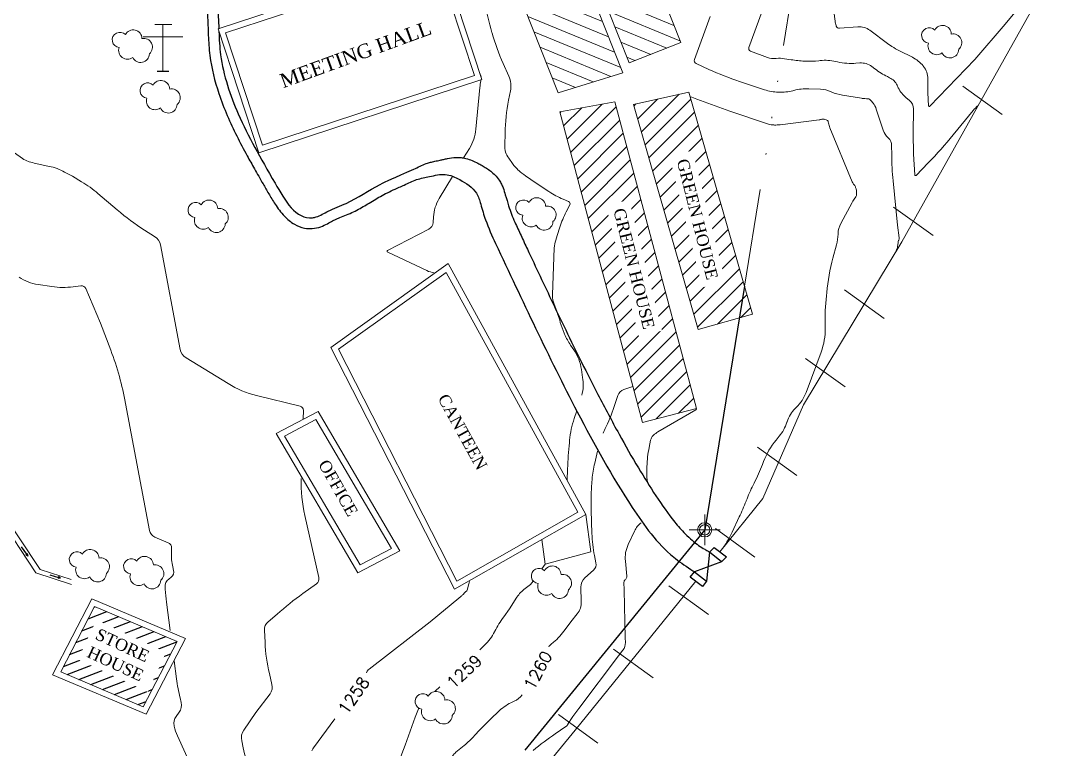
# Model space of a CAD drawing. Header units: metres. Extents: x 331672 to 331918, y 3055529 to 3055826.
# Drawn here: x 331782.2 to 331870.8, y 3055581.8 to 3055643.2 of the extents above; entities that cross this region are included whole.
import ezdxf

# ---------------------------------------------------------------- set-up
doc = ezdxf.new("R2010")
doc.units = ezdxf.units.M
doc.header["$MEASUREMENT"] = 0
doc.linetypes.add('ACAD_ISO06W100', pattern=[36, 24, -3, 0, -3, 0, -3, 0, -3])
for name, color, linetype, lineweight in [('BC', 7, 'Continuous', 20), ('Building', 7, 'Continuous', 20), ('Cont_Annotation', 7, 'Continuous', 15), ('Contour', 4, 'Continuous', 15), ('Drainage', 18, 'Continuous', 9), ('F', 10, 'Continuous', 20), ('GreenHouse', 94, 'Continuous', 20), ('Index_Contour', 8, 'Continuous', 20), ('Road', 170, 'Continuous', 25), ('Station', 50, 'Continuous', 13), ('TREE', 90, 'Continuous', 5)]:
    doc.layers.add(name, color=color, linetype=linetype, lineweight=lineweight)
for name, color, linetype in [('Border', 250, 'Continuous'), ('GATE', 162, 'Continuous'), ('POLE', 7, 'Continuous')]:
    doc.layers.add(name, color=color, linetype=linetype)
doc.layers.add('House Drain', color=7, linetype='Continuous', lineweight=5, transparency=0.5)
doc.styles.add('CAD', font='times.ttf')
doc.styles.add('Cont_Anno', font='')
doc.styles.get('Cont_Anno').set_extended_font_data('romans', bold=True)
pattern_1 = [(45, (0, 0), (-0.7071067812, 0.7071067812), [])]

msp = doc.modelspace()

# ---------------------------------------------------------------- hatches: boundary and pattern name
at = {"true_color": 0x000000}
h = msp.add_hatch(color=18, dxfattribs=at)
h.dxf.hatch_style = 1
h.paths.add_polyline_path([(331782.605, 3055598.207), (331782.77, 3055598.104), (331782.729, 3055598.309)])
h = msp.add_hatch(color=18, dxfattribs=at)
h.dxf.hatch_style = 1
h.paths.add_polyline_path([(331785.355, 3055596.218), (331785.549, 3055596.238), (331785.39, 3055596.375)])
at = {"layer": 'Border', "true_color": 0x000000, "transparency": 33554687}
h = msp.add_hatch(dxfattribs=at)
h.set_pattern_fill('ANSI31', color=18, scale=6, angle=156)
h.set_pattern_definition([(201, (0, 0), (0.26877596216, -0.70018531987), [])])
h.paths.add_polyline_path([(331788.411, 3055593.856), (331785.553, 3055588.341), (331792.523, 3055585.396), (331795.381, 3055590.911)])
h.paths.add_polyline_path([(331788.686, 3055592.382), (331793.549, 3055590.121), (331792.204, 3055587.228), (331787.341, 3055589.489)], flags=24)
at = {"layer": 'GreenHouse', "true_color": 0x136734}
h = msp.add_hatch(dxfattribs=at)
h.set_pattern_fill('ANSI31', color=116, scale=8)
h.set_pattern_definition(pattern_1)
h.paths.add_polyline_path([(331724.832, 3055669.705), (331725.111, 3055669.705), (331725.111, 3055670.08), (331724.832, 3055670.08)], flags=9)
h.paths.add_polyline_path([(331724.296, 3055669.33), (331725.111, 3055669.33), (331725.111, 3055669.705), (331724.296, 3055669.705)], flags=9)
h.paths.add_polyline_path([(331725.291, 3055670.018), (331726.566, 3055671.293), (331726.301, 3055671.559), (331725.025, 3055670.283)], flags=9)
h.paths.add_polyline_path([(331777.786, 3055688.409), (331778.553, 3055688.409), (331778.553, 3055688.784), (331777.786, 3055688.784)], flags=9)
h.paths.add_polyline_path([(331778, 3055688.034), (331778.553, 3055688.034), (331778.553, 3055688.409), (331778, 3055688.409)], flags=9)
h.paths.add_polyline_path([(331778.733, 3055688.722), (331780.008, 3055689.997), (331779.743, 3055690.263), (331778.467, 3055688.987)], flags=9)
h.paths.add_polyline_path([(331776.718, 3055683.093), (331777.474, 3055683.093), (331777.474, 3055683.468), (331776.718, 3055683.468)], flags=9)
h.paths.add_polyline_path([(331776.921, 3055682.718), (331777.474, 3055682.718), (331777.474, 3055683.093), (331776.921, 3055683.093)], flags=9)
h.paths.add_polyline_path([(331777.653, 3055683.406), (331778.929, 3055684.681), (331778.663, 3055684.946), (331777.388, 3055683.671)], flags=9)
h.paths.add_polyline_path([(331786.047, 3055675.116), (331786.814, 3055675.116), (331786.814, 3055675.491), (331786.047, 3055675.491)], flags=9)
h.paths.add_polyline_path([(331786.261, 3055674.741), (331786.814, 3055674.741), (331786.814, 3055675.116), (331786.261, 3055675.116)], flags=9)
h.paths.add_polyline_path([(331786.994, 3055675.429), (331788.101, 3055676.536), (331787.835, 3055676.801), (331786.728, 3055675.694)], flags=9)
h.paths.add_polyline_path([(331780.753, 3055665.77), (331781.45, 3055665.77), (331781.45, 3055666.145), (331780.753, 3055666.145)], flags=9)
h.paths.add_polyline_path([(331780.896, 3055665.395), (331781.45, 3055665.395), (331781.45, 3055665.77), (331780.896, 3055665.77)], flags=9)
h.paths.add_polyline_path([(331781.629, 3055666.083), (331782.904, 3055667.359), (331782.639, 3055667.624), (331781.364, 3055666.348)], flags=9)
h.paths.add_polyline_path([(331824.395, 3055683.732), (331825.175, 3055683.732), (331825.175, 3055684.107), (331824.395, 3055684.107)], flags=9)
h.paths.add_polyline_path([(331824.621, 3055683.357), (331825.175, 3055683.357), (331825.175, 3055683.732), (331824.621, 3055683.732)], flags=9)
h.paths.add_polyline_path([(331825.354, 3055684.045), (331826.469, 3055685.16), (331826.204, 3055685.426), (331825.088, 3055684.31)], flags=9)
h.paths.add_polyline_path([(331823.883, 3055678.051), (331824.65, 3055678.051), (331824.65, 3055678.426), (331823.883, 3055678.426)], flags=9)
h.paths.add_polyline_path([(331824.097, 3055677.676), (331824.65, 3055677.676), (331824.65, 3055678.051), (331824.097, 3055678.051)], flags=9)
h.paths.add_polyline_path([(331824.83, 3055678.364), (331826.113, 3055679.648), (331825.848, 3055679.913), (331824.564, 3055678.629)], flags=9)
h.paths.add_polyline_path([(331760.105, 3055688.656), (331760.872, 3055688.656), (331760.872, 3055689.031), (331760.105, 3055689.031)], flags=9)
h.paths.add_polyline_path([(331760.581, 3055688.281), (331760.872, 3055688.281), (331760.872, 3055688.656), (331760.581, 3055688.656)], flags=9)
h.paths.add_polyline_path([(331761.052, 3055688.969), (331762.327, 3055690.244), (331762.062, 3055690.51), (331760.786, 3055689.234)], flags=9)
h.paths.add_polyline_path([(331763.628, 3055695.196), (331764.324, 3055695.196), (331764.324, 3055695.571), (331763.628, 3055695.571)], flags=9)
h.paths.add_polyline_path([(331764.033, 3055694.821), (331764.324, 3055694.821), (331764.324, 3055695.196), (331764.033, 3055695.196)], flags=9)
h.paths.add_polyline_path([(331764.504, 3055695.509), (331765.779, 3055696.784), (331765.514, 3055697.05), (331764.238, 3055695.774)], flags=9)
h.paths.add_polyline_path([(331728.926, 3055671.778), (331729.705, 3055671.778), (331729.705, 3055672.153), (331728.926, 3055672.153)], flags=9)
h.paths.add_polyline_path([(331729.414, 3055671.403), (331729.705, 3055671.403), (331729.705, 3055671.778), (331729.414, 3055671.778)], flags=9)
h.paths.add_polyline_path([(331729.885, 3055672.091), (331731.16, 3055673.366), (331730.895, 3055673.632), (331729.619, 3055672.356)], flags=9)
h.paths.add_polyline_path([(331725.288, 3055663.848), (331726.056, 3055663.848), (331726.056, 3055664.223), (331725.288, 3055664.223)], flags=9)
h.paths.add_polyline_path([(331725.764, 3055663.473), (331726.056, 3055663.473), (331726.056, 3055663.848), (331725.764, 3055663.848)], flags=9)
h.paths.add_polyline_path([(331726.235, 3055664.161), (331727.51, 3055665.436), (331727.245, 3055665.702), (331725.969, 3055664.426)], flags=9)
h.paths.add_polyline_path([(331841.435, 3055681.337), (331842.215, 3055681.337), (331842.215, 3055681.712), (331841.435, 3055681.712)], flags=9)
h.paths.add_polyline_path([(331841.923, 3055680.962), (331842.215, 3055680.962), (331842.215, 3055681.337), (331841.923, 3055681.337)], flags=9)
h.paths.add_polyline_path([(331842.394, 3055681.65), (331843.66, 3055682.917), (331843.395, 3055683.182), (331842.128, 3055681.915)], flags=9)
h.paths.add_polyline_path([(331778.945, 3055683.359), (331784.074, 3055674.803), (331785.361, 3055675.574), (331780.232, 3055684.13)], flags=9)
h.paths.add_polyline_path([(331774.545, 3055679.021), (331779.674, 3055670.464), (331780.961, 3055671.235), (331775.831, 3055679.792)], flags=9)
h.paths.add_polyline_path([(331816.031, 3055597.709), (331818.645, 3055607.337), (331817.198, 3055607.73), (331814.584, 3055598.102)], flags=9)
h.paths.add_polyline_path([(331719.878, 3055760.512), (331729.847, 3055760.134), (331729.904, 3055761.633), (331719.935, 3055762.011)], flags=9)
h.paths.add_polyline_path([(331886.644, 3055705.573), (331894.028, 3055698.865), (331895.037, 3055699.976), (331887.652, 3055706.683)], flags=9)
h.paths.add_polyline_path([(331883.215, 3055701.01), (331890.6, 3055694.302), (331891.609, 3055695.413), (331884.224, 3055702.12)], flags=9)
h.paths.add_polyline_path([(331830.306, 3055686.46), (331840.275, 3055686.082), (331840.332, 3055687.581), (331830.363, 3055687.959)], flags=9)
h.paths.add_polyline_path([(331830.676, 3055679.8), (331840.645, 3055679.422), (331840.702, 3055680.921), (331830.733, 3055681.299)], flags=9)
h.paths.add_polyline_path([(331761.592, 3055767.102), (331768.977, 3055760.394), (331769.985, 3055761.505), (331762.601, 3055768.212)], flags=9)
h.paths.add_polyline_path([(331757.927, 3055762.002), (331765.311, 3055755.295), (331766.32, 3055756.405), (331758.935, 3055763.112)], flags=9)
h.paths.add_polyline_path([(331741.18, 3055778.12), (331748.565, 3055771.412), (331749.573, 3055772.523), (331742.189, 3055779.23)], flags=9)
h.paths.add_polyline_path([(331743.145, 3055784.446), (331750.53, 3055777.738), (331751.538, 3055778.849), (331744.154, 3055785.556)], flags=9)
h = msp.add_hatch(dxfattribs=at)
h.set_pattern_fill('ANSI31', color=116, scale=8, angle=-67.42761)
h.set_pattern_definition([(337.57239206, (-2617150.9224, 2189141.3553), (0.3815158241, 0.92436230774), [])])
h.paths.add_polyline_path([(331829.128, 3055663.433), (331824.792, 3055661.68), (331833.49, 3055639.705), (331837.839, 3055641.426)])
h.paths.add_polyline_path([(331827.502, 3055637.191), (331832.949, 3055638.887), (331824.251, 3055660.863), (331818.805, 3055659.166)])
h.paths.add_polyline_path([(331823.957, 3055661.788), (331824.256, 3055661.068), (331824.603, 3055661.212), (331824.303, 3055661.932)], flags=9)
h.paths.add_polyline_path([(331823.698, 3055661.436), (331823.91, 3055660.924), (331824.256, 3055661.068), (331824.044, 3055661.58)], flags=9)
h.paths.add_polyline_path([(331824.614, 3055661.023), (331826.072, 3055660.421), (331826.215, 3055660.768), (331824.757, 3055661.37)], flags=9)
h.paths.add_polyline_path([(331828.745, 3055657.377), (331832.222, 3055648.027), (331833.628, 3055648.55), (331830.151, 3055657.9)], flags=24)
h.paths.add_polyline_path([(331832.687, 3055639.736), (331832.954, 3055639.093), (331833.3, 3055639.236), (331833.033, 3055639.88)], flags=9)
h.paths.add_polyline_path([(331832.395, 3055639.46), (331832.608, 3055638.949), (331832.954, 3055639.093), (331832.742, 3055639.604)], flags=24)
h.paths.add_polyline_path([(331833.312, 3055639.047), (331834.979, 3055638.359), (331835.122, 3055638.706), (331833.455, 3055639.394)], flags=9)
h.paths.add_polyline_path([(331818.515, 3055660.081), (331818.81, 3055659.372), (331819.156, 3055659.516), (331818.861, 3055660.225)], flags=9)
h.paths.add_polyline_path([(331818.251, 3055659.739), (331818.463, 3055659.228), (331818.81, 3055659.372), (331818.597, 3055659.883)], flags=9)
h.paths.add_polyline_path([(331819.167, 3055659.326), (331820.845, 3055658.634), (331820.988, 3055658.98), (331819.31, 3055659.673)], flags=9)
h.paths.add_polyline_path([(331828.286, 3055645.134), (331828.586, 3055644.414), (331828.932, 3055644.558), (331828.633, 3055645.278)], flags=24)
h.paths.add_polyline_path([(331828.128, 3055644.54), (331828.239, 3055644.27), (331828.586, 3055644.414), (331828.474, 3055644.684)], flags=24)
h.paths.add_polyline_path([(331828.943, 3055644.369), (331830.599, 3055643.686), (331830.742, 3055644.032), (331829.086, 3055644.716)], flags=24)
h.paths.add_polyline_path([(331822.737, 3055654.479), (331826.215, 3055645.128), (331827.621, 3055645.651), (331824.143, 3055655.002)], flags=24)
h = msp.add_hatch(dxfattribs=at)
h.set_pattern_fill('ANSI31', color=116, scale=8)
h.set_pattern_definition(pattern_1)
h.paths.add_polyline_path([(331832.286, 3055636.428), (331827.641, 3055635.59), (331834.628, 3055609.385), (331839.177, 3055610.542)])
h.paths.add_polyline_path([(331838.529, 3055637.247), (331833.869, 3055636.205), (331839.309, 3055617.212), (331843.884, 3055618.515)])
h.paths.add_polyline_path([(331843.113, 3055618.317), (331843.662, 3055618.248), (331843.708, 3055618.62), (331843.159, 3055618.689)], flags=24)
h.paths.add_polyline_path([(331842.958, 3055618.714), (331843.708, 3055618.62), (331843.755, 3055618.993), (331843.005, 3055619.086)], flags=24)
h.paths.add_polyline_path([(331839.349, 3055617.606), (331840.716, 3055618.67), (331840.486, 3055618.966), (331839.119, 3055617.902)], flags=24)

# ---------------------------------------------------------------- linework, layer by layer
for p, q in [((331782.666, 3055598.257), (331782.729, 3055598.309)), ((331785.372, 3055596.294), (331785.39, 3055596.375))]:
    msp.add_line(p, q)
at = {"layer": 'Border'}
for p, q in [((331782.231, 3055598.897), (331782.669, 3055598.259)), ((331782.729, 3055598.309), (331782.605, 3055598.207)), ((331782.77, 3055598.104), (331782.605, 3055598.207)), ((331782.729, 3055598.309), (331782.77, 3055598.104)), ((331784.635, 3055596.53), (331785.373, 3055596.298)), ((331785.39, 3055596.375), (331785.355, 3055596.218)), ((331785.549, 3055596.238), (331785.355, 3055596.218)), ((331785.39, 3055596.375), (331785.549, 3055596.238))]:
    msp.add_line(p, q, dxfattribs=at)
at = {"layer": 'Building', "linetype": 'Continuous', "lineweight": 0}
for p, q in [((331803.734, 3055608.434), (331807.271, 3055610.291)), ((331807.271, 3055610.291), (331814.143, 3055598.557)), ((331810.606, 3055596.7), (331803.734, 3055608.434)), ((331814.143, 3055598.557), (331810.606, 3055596.7))]:
    msp.add_line(p, q, dxfattribs=at)
at = {"layer": 'Building'}
msp.add_lwpolyline([(331799.455, 3055642.258), (331802.576, 3055632.766), (331820.441, 3055638.639), (331817.32, 3055648.131), (331799.455, 3055642.258)], dxfattribs=at)
for points in [[(331818.051, 3055622.04), (331829.16, 3055601.805), (331818.969, 3055595.995), (331808.974, 3055615.549)], [(331804.43, 3055608.234), (331807.081, 3055609.626), (331813.447, 3055598.756), (331810.796, 3055597.364)]]:
    msp.add_lwpolyline(points, close=True, dxfattribs=at)
at = {"layer": 'Contour'}
for points, elevation in [([(331845.644, 3055646.64), (331843.591, 3055641.021, 0.410788), (331843.736, 3055640.705), (331845.155, 3055640.166, 0.12527), (331845.846, 3055640.079), (331845.896, 3055640.084, -0.070938), (331846.605, 3055640.068), (331847.142, 3055639.983, 0.025641), (331848.287, 3055639.858), (331848.337, 3055639.855, 0.046795), (331849.486, 3055639.889), (331849.613, 3055639.904, -0.089854), (331850.901, 3055639.835), (331851.075, 3055639.796, 0.077799), (331852.621, 3055639.679), (331852.955, 3055639.703, -0.188776), (331853.948, 3055639.411), (331854.222, 3055639.205, 0.047275), (331855.279, 3055638.551), (331855.457, 3055638.461, -0.174088), (331856.086, 3055637.821), (331856.186, 3055637.612, 0.068423), (331856.502, 3055637.124), (331856.535, 3055637.086, 0.049929), (331856.954, 3055636.679), (331857.129, 3055636.539, -0.238442), (331857.464, 3055635.832), (331857.444, 3055633.779), (331857.473, 3055632.017), (331857.577, 3055630.257, 0.610649), (331857.692, 3055630.215), (331858.719, 3055631.281, 0.020455), (331860.825, 3055633.644), (331862.514, 3055635.694, -0.038295), (331862.88, 3055636.084, -0.038295)], 1264), ([(331821.001, 3055638.297, -0.017441), (331820.991, 3055638.238), (331820.982, 3055638.189, 0.025834), (331820.901, 3055637.63), (331820.568, 3055634.123, -0.119719), (331820.027, 3055632.502), (331819.533, 3055631.693)], 1258), ([(331820.898, 3055638.849), (331820.931, 3055638.774, -0.071903), (331821.001, 3055638.537, -0.071903)], 1258), ([(331781.671, 3055632.111), (331782.335, 3055631.643, 0.082149), (331782.843, 3055631.392), (331782.891, 3055631.377, 0.023925), (331783.446, 3055631.231), (331784.592, 3055630.984, -0.074594), (331785.885, 3055630.507), (331786.541, 3055630.153), (331787.315, 3055629.684, -0.042375), (331788.697, 3055628.685), (331790.313, 3055627.308, 0.038162), (331792.622, 3055625.611), (331793.475, 3055625.075, -0.216984), (331793.97, 3055624.349), (331795.634, 3055615.539, 0.220271), (331796.124, 3055614.829), (331799.686, 3055612.652, 0.080743), (331802.064, 3055611.658), (331805.752, 3055610.746, -0.358317), (331806.018, 3055610.395), (331805.997, 3055609.686)], 1258), ([(331818.594, 3055630.132), (331817.481, 3055628.273, 0.125391), (331816.997, 3055626.72), (331816.967, 3055626.244, -0.271004), (331816.605, 3055625.689), (331813.126, 3055623.883, 0.586478), (331813.129, 3055623.74), (331816.439, 3055622.188, 0.066394), (331817.03, 3055621.997), (331817.104, 3055621.983)], 1258), ([(331829.075, 3055610.349), (331828.866, 3055609.721, 0.058592), (331828.468, 3055607.87), (331828.448, 3055607.67, 0.01857), (331828.304, 3055605.469), (331828.275, 3055604.476)], 1259), ([(331835.06, 3055604.258, -0.061961), (331834.978, 3055605.255), (331834.991, 3055605.67, -0.045375), (331835.179, 3055607.269), (331835.305, 3055607.881, -0.156516), (331835.518, 3055608.272), (331835.554, 3055608.307, -0.065574), (331835.923, 3055608.587), (331839.119, 3055610.441, 0.114591), (331839.168, 3055610.486)], 1261), ([(331825.404, 3055581.706, -0.023911), (331827.263, 3055583.115), (331828.139, 3055583.719, 0.12869), (331828.336, 3055583.943), (331828.359, 3055583.987, -0.038977), (331828.521, 3055584.248), (331828.755, 3055584.571), (331829.243, 3055585.25), (331832.59, 3055589.699), (331832.962, 3055590.168, 0.183811), (331833.175, 3055590.806), (331833.164, 3055591.213), (331833.069, 3055595.249), (331833.056, 3055595.878, -0.225559), (331833.164, 3055596.127), (331833.201, 3055596.161, 0.245706), (331833.297, 3055596.409), (331833.174, 3055597.679, -0.141013), (331833.418, 3055599.092), (331833.942, 3055600.21, -0.122632), (331834.498, 3055600.915, -0.122632)], 1261), ([(331820.026, 3055595.963, -0.00817), (331819.968, 3055595.752), (331819.818, 3055595.226, -0.171234), (331819.768, 3055595.154), (331819.716, 3055595.115, 0.056335), (331819.67, 3055595.073), (331819.617, 3055595.011), (331819.497, 3055594.876, -0.049425), (331819.305, 3055594.699), (331819.133, 3055594.567), (331816.709, 3055592.554), (331811.559, 3055588.566, 0.069696), (331811.43, 3055588.436), (331811.4, 3055588.396, 0.166681), (331811.355, 3055588.264, 0.166681)], 1258), ([(331825.397, 3055596.002), (331825.184, 3055595.705), (331824.726, 3055595.372, 0.098548), (331824.031, 3055594.634), (331823.414, 3055593.667), (331822.911, 3055592.974, 0.038977), (331822.165, 3055591.766), (331822.142, 3055591.722, -0.082941), (331821.306, 3055590.591), (331820.892, 3055590.185)], 1259), ([(331795.125, 3055589.264), (331795.326, 3055587.75, 0.026262), (331795.621, 3055586.145), (331795.714, 3055585.75, -0.225257), (331795.55, 3055584.927), (331795.292, 3055584.566, 0.217159), (331795.126, 3055583.795), (331795.136, 3055583.746, 0.05862), (331795.399, 3055582.932), (331797.135, 3055579.075), (331797.734, 3055577.824, -0.204079), (331797.791, 3055576.881), (331797.65, 3055576.464, 0.103672), (331797.472, 3055575.11), (331797.488, 3055574.864, -0.099839), (331797.435, 3055574.41, -0.099839)], 1256), ([(331817.522, 3055587.068), (331817.461, 3055587.009, 0.004761), (331817.111, 3055586.678, 0.004761)], 1259), ([(331815.717, 3055585.218), (331815.453, 3055584.505), (331814.591, 3055582.152), (331814.325, 3055581.416, -0.074368), (331813.645, 3055580.137), (331813.211, 3055579.54, 0.364997), (331813.238, 3055579.114), (331813.686, 3055578.638, -0.344138), (331813.734, 3055578.17), (331813.705, 3055578.123, 0.018672), (331813.409, 3055577.599), (331812.789, 3055576.408), (331812.682, 3055576.17, -0.107724), (331812.438, 3055575.837), (331812.162, 3055575.586), (331810.018, 3055573.52)], 1259), ([(331815.769, 3055585.277, 0.000788), (331815.717, 3055585.218)], 1259), ([(331808.659, 3055584.381), (331806.872, 3055581.918, 0.057953), (331806.726, 3055581.662)], 1258)]:
    msp.add_lwpolyline(points, format="xyb", dxfattribs=dict(at, elevation=elevation))
at = {"layer": 'Contour', "elevation": 1259}
msp.add_lwpolyline([(331826.42, 3055597.426), (331826.132, 3055597.025)], dxfattribs=at)
at = {"layer": 'Drainage'}
for p, q in [((331775.599, 3055608.627, 1255.244), (331783.449, 3055596.682, 1255.465)), ((331775.969, 3055608.779, 1255.244), (331783.812, 3055596.97, 1255.48)), ((331783.449, 3055596.682, 1255.465), (331786.454, 3055595.698, 1255.371)), ((331783.812, 3055596.97, 1255.48), (331786.436, 3055596.117, 1255.428))]:
    msp.add_line(p, q, dxfattribs=at)
at = {"layer": 'F'}
for p, q in [((331861.619, 3055637.757), (331864.947, 3055635.345)), ((331855.795, 3055627.55, 1263.394), (331859.123, 3055625.138, 1263.394)), ((331851.657, 3055620.572, 1263.394), (331854.985, 3055618.16, 1263.394)), ((331848.375, 3055614.785), (331851.703, 3055612.373)), ((331844.304, 3055607.306), (331847.632, 3055604.894)), ((331840.761, 3055600.422, 1263.394), (331844.089, 3055598.01, 1263.394)), ((331840.761, 3055600.422, 1263.394), (331844.089, 3055598.01, 1263.394)), ((331836.852, 3055595.595, 1263.394), (331840.181, 3055593.183, 1263.394)), ((331832.184, 3055590.255), (331835.512, 3055587.843)), ((331827.533, 3055584.728), (331830.862, 3055582.316))]:
    msp.add_line(p, q, dxfattribs=at)
at = {"layer": 'F', "color": 240, "true_color": 0xed1f24, "elevation": 1263.394}
for points in [[(331816.55, 3055757.042), (331817.962, 3055756.508), (331820.994, 3055759.842), (331835.68, 3055768.871), (331916.891, 3055714.718), (331914.663, 3055704.391), (331913.553, 3055699.84), (331911.782, 3055695.3), (331908.966, 3055691.183), (331900.574, 3055683.689), (331896.301, 3055677.819), (331872.564, 3055653.345), (331856.499, 3055624.628), (331848.187, 3055610.864), (331844.764, 3055602.955), (331841.133, 3055598.47)], [(331839.113, 3055595.975), (331828.941, 3055583.412), (331820.903, 3055573.614), (331815.154, 3055565.712), (331814.538, 3055565.039), (331798.226, 3055543.563), (331787.315, 3055537.027), (331777.805, 3055533.551), (331768.591, 3055529.458), (331753.805, 3055534.946), (331749.296, 3055548.404), (331744.321, 3055560.077), (331738.472, 3055576.927), (331732.318, 3055614.643), (331717.23, 3055621.58), (331715.547, 3055624.994), (331712.069, 3055632.329), (331710.014, 3055636.134)]]:
    msp.add_lwpolyline(points, dxfattribs=at)
at = {"layer": 'GATE'}
for p, q in [((331841.288, 3055597.634, 1262), (331838.993, 3055596.789, 1262)), ((331840.255, 3055598.429, 1262), (331840.026, 3055595.995, 1262))]:
    msp.add_line(p, q, dxfattribs=at)
at = {"layer": 'GATE', "elevation": 1262}
for points in [[(331841.705, 3055598.03), (331841.288, 3055597.634), (331840.255, 3055598.429), (331840.672, 3055598.824)], [(331840.026, 3055595.995), (331839.677, 3055595.541), (331838.644, 3055596.335), (331838.993, 3055596.789)]]:
    msp.add_lwpolyline(points, close=True, dxfattribs=at)
at = {"layer": 'GreenHouse', "elevation": 1260.934}
msp.add_lwpolyline([(331829.128, 3055663.433), (331837.839, 3055641.426), (331833.49, 3055639.705), (331824.792, 3055661.68), (331829.128, 3055663.433)], dxfattribs=at)
at = {"layer": 'GreenHouse'}
msp.add_lwpolyline([(331818.805, 3055659.166), (331824.251, 3055660.863), (331832.949, 3055638.887), (331827.502, 3055637.191), (331818.805, 3055659.166)], dxfattribs=at)
at = {"layer": 'GreenHouse', "color": 114, "true_color": 0x139b48}
for points, elevation in [([(331838.529, 3055637.247), (331833.869, 3055636.205), (331839.309, 3055617.212), (331843.884, 3055618.515), (331838.529, 3055637.247)], 1260.066), ([(331834.628, 3055609.385), (331827.641, 3055635.59), (331832.286, 3055636.428), (331839.177, 3055610.542), (331834.628, 3055609.385)], 1260.934)]:
    msp.add_lwpolyline(points, dxfattribs=dict(at, elevation=elevation))
at = {"layer": 'House Drain', "linetype": 'Continuous', "lineweight": 5}
for p, q in [((331829.835, 3055601.614), (331830.256, 3055598.474)), ((331826.42, 3055597.426), (331826.141, 3055599.508)), ((331830.256, 3055598.474), (331826.42, 3055597.426))]:
    msp.add_line(p, q, dxfattribs=at)
at = {"layer": 'House Drain', "lineweight": 5, "transparency": 33554559}
msp.add_lwpolyline([(331798.824, 3055642.577), (331802.257, 3055632.135), (331821.072, 3055638.32), (331817.639, 3055648.763)], close=True, dxfattribs=at)
for points in [[(331818.218, 3055622.774), (331829.835, 3055601.614), (331818.762, 3055595.301), (331808.332, 3055615.705), (331818.218, 3055622.774)], [(331803.734, 3055608.434), (331807.271, 3055610.291), (331814.143, 3055598.557), (331810.606, 3055596.7), (331803.734, 3055608.434), (331807.271, 3055610.291)]]:
    msp.add_lwpolyline(points, dxfattribs=at)
at = {"layer": 'Index_Contour'}
for points, elevation in [([(331850.615, 3055645.084), (331850.859, 3055643.244, 0.04668), (331850.945, 3055642.861), (331850.96, 3055642.813, 0.351666), (331851.217, 3055642.639), (331852.787, 3055642.753, -0.188776), (331853.78, 3055642.46), (331855.276, 3055641.337), (331855.639, 3055641.102, 0.029082), (331856.301, 3055640.723), (331857.382, 3055640.181, -0.11366), (331858.285, 3055639.451), (331858.326, 3055639.4, -0.180518), (331858.682, 3055638.37), (331858.671, 3055637.194), (331858.736, 3055636.096, 0.610649), (331858.851, 3055636.053), (331862.65, 3055639.997), (331865.21, 3055642.98), (331869.511, 3055648.201, -0.043502)], 1265), ([(331833.823, 3055612.404, -0.016809), (331833.81, 3055612.399), (331833.046, 3055612.157, 0.252734), (331832.532, 3055611.643), (331832.323, 3055610.982, -0.039402), (331831.543, 3055609.036), (331831.521, 3055608.991, 0.016472), (331831.289, 3055608.482, 0.016472)], 1260), ([(331830.812, 3055606.95), (331830.587, 3055605.952, 0.03198), (331830.367, 3055604.599), (331830.362, 3055604.55, 0.027621), (331830.296, 3055603.181), (331830.301, 3055601.976), (331830.358, 3055600.014, 0.044447), (331830.571, 3055598.147), (331830.692, 3055597.545, -0.272393), (331830.485, 3055596.92), (331829.754, 3055596.259, 0.226468), (331829.425, 3055595.492), (331829.454, 3055594.261, -0.182908), (331829.113, 3055593.243), (331828.566, 3055592.553), (331828.105, 3055591.911, -0.064458), (331827.108, 3055590.831), (331826.917, 3055590.669, 0.021565), (331826.692, 3055590.465, 0.021565)], 1260), ([(331824.467, 3055586.387, -0.134226), (331823.799, 3055585.858), (331823.673, 3055585.802, 0.087606), (331822.56, 3055585.066), (331821.772, 3055584.33), (331820.909, 3055583.451), (331820.464, 3055582.963, -0.038702), (331819.579, 3055582.126), (331818.877, 3055581.554, 0.060605), (331818.747, 3055581.421), (331818.659, 3055581.307), (331817.72, 3055579.914, 0.271337), (331817.668, 3055579.254), (331818.143, 3055578.234)], 1260)]:
    msp.add_lwpolyline(points, format="xyb", dxfattribs=dict(at, elevation=elevation))
at = {"layer": 'POLE', "lineweight": 18}
for p, q in [((331793.505, 3055642.954, -1267.961), (331794.913, 3055642.954, -1267.961)), ((331794.178, 3055642.954, -1267.961), (331794.178, 3055638.981, -1267.961)), ((331792.495, 3055641.914, -1267.961), (331795.861, 3055641.914, -1267.961))]:
    msp.add_line(p, q, dxfattribs=at)
at = {"layer": 'POLE'}
msp.add_line((331794.678, 3055638.981), (331793.678, 3055638.981), dxfattribs=at)
at = {"layer": 'Road'}
msp.add_lwpolyline([(331840.256, 3055597.387), (331840.256, 3055597.387)], close=True, dxfattribs=at)
for points, knots in [([(331793.685, 3055654.448), (331793.79, 3055654.252), (331793.899, 3055654.049), (331794.102, 3055653.692), (331794.192, 3055653.54), (331794.384, 3055653.238), (331794.484, 3055653.089), (331794.649, 3055652.867), (331794.707, 3055652.793), (331794.81, 3055652.663), (331794.856, 3055652.605), (331794.931, 3055652.506), (331794.961, 3055652.464), (331795.004, 3055652.398), (331795.019, 3055652.374), (331795.056, 3055652.307), (331795.077, 3055652.267), (331795.141, 3055652.144), (331795.187, 3055652.05), (331795.281, 3055651.885), (331795.319, 3055651.823), (331795.391, 3055651.712), (331795.427, 3055651.66), (331795.53, 3055651.514), (331795.594, 3055651.429), (331795.784, 3055651.17), (331795.909, 3055650.984), (331796.149, 3055650.597), (331796.263, 3055650.399), (331796.584, 3055649.79), (331796.773, 3055649.365), (331797.197, 3055648.247), (331797.396, 3055647.537), (331797.697, 3055646.095), (331797.8, 3055645.36), (331797.906, 3055644.196), (331797.932, 3055643.776), (331797.971, 3055642.923), (331797.983, 3055642.488), (331798.026, 3055641.486), (331798.061, 3055640.916), (331798.273, 3055639.237), (331798.549, 3055638.159), (331799.108, 3055636.49), (331799.351, 3055635.867), (331800.114, 3055634.076), (331800.664, 3055632.996), (331801.48, 3055631.509), (331801.686, 3055631.14), (331802.131, 3055630.355), (331802.371, 3055629.937), (331802.774, 3055629.234), (331802.93, 3055628.96), (331803.262, 3055628.389), (331803.438, 3055628.095), (331803.865, 3055627.45), (331804.123, 3055627.1), (331804.668, 3055626.525), (331804.942, 3055626.287), (331805.523, 3055625.947), (331805.813, 3055625.829), (331806.336, 3055625.732), (331806.554, 3055625.719), (331807.019, 3055625.756), (331807.263, 3055625.813), (331807.697, 3055625.966), (331807.884, 3055626.057), (331808.214, 3055626.23), (331808.357, 3055626.312), (331808.561, 3055626.419), (331808.637, 3055626.456), (331808.8, 3055626.531), (331808.884, 3055626.569), (331809.147, 3055626.68), (331809.333, 3055626.754), (331809.711, 3055626.908), (331809.906, 3055626.989), (331810.291, 3055627.168), (331810.478, 3055627.263), (331811.024, 3055627.555), (331811.368, 3055627.761), (331812.077, 3055628.187), (331812.438, 3055628.406), (331813.003, 3055628.711), (331813.214, 3055628.816), (331813.652, 3055629.023), (331813.877, 3055629.123), (331814.247, 3055629.284), (331814.388, 3055629.345), (331814.531, 3055629.406)], [0, 0, 0, 0, 0.666286, 0.666286, 1.153866, 1.153866, 1.628443, 1.628443, 1.869044, 1.869044, 2.109645, 2.109645, 2.325754, 2.325754, 2.492328, 2.492328, 2.658902, 2.658902, 2.93493, 2.93493, 3.087209, 3.087209, 3.239488, 3.239488, 3.544046, 3.544046, 4.290447, 4.290447, 5.036847, 5.036847, 6.529648, 6.529648, 8.855867, 8.855867, 11.182086, 11.182086, 12.491369, 12.491369, 13.800653, 13.800653, 15.441078, 15.441078, 18.521611, 18.521611, 20.455604, 20.455604, 24.323589, 24.323589, 25.576595, 25.576595, 26.921155, 26.921155, 27.740376, 27.740376, 28.559598, 28.559598, 29.578163, 29.578163, 30.413986, 30.413986, 31.081993, 31.081993, 31.522598, 31.522598, 32.014575, 32.014575, 32.506552, 32.506552, 32.998529, 32.998529, 33.3051, 33.3051, 33.61167, 33.61167, 34.224811, 34.224811, 34.80313, 34.80313, 35.381449, 35.381449, 36.538087, 36.538087, 37.842155, 37.842155, 38.608158, 38.608158, 39.374161, 39.374161, 39.839551, 39.839551, 39.839551, 39.839551]), ([(331794.482, 3055654.876), (331794.752, 3055654.373), (331795.132, 3055653.667), (331795.789, 3055652.911), (331796.035, 3055652.341), (331797.18, 3055650.867), (331798.423, 3055647.939), (331798.813, 3055644.702), (331798.874, 3055642.934), (331798.886, 3055642.598)], [0, 0, 0, 0, 1.708136, 2.398202, 2.980361, 3.553231, 7.978533, 12.272965, 13.284736, 13.284736, 13.284736, 13.284736]), ([(331798.895, 3055642.36), (331798.921, 3055641.701), (331799.04, 3055639.317), (331800.615, 3055634.768), (331802.996, 3055630.688), (331805.467, 3055626.34), (331807.37, 3055626.769), (331808.247, 3055627.338), (331810.17, 3055627.983), (331812.032, 3055629.318), (331813.603, 3055629.993), (331815.339, 3055630.746)], [13.522882, 13.522882, 13.522882, 13.522882, 15.500264, 20.688348, 27.312876, 31.612163, 31.932329, 33.050497, 34.714711, 37.979285, 39.839551, 39.839551, 39.839551, 39.839551])]:
    msp.add_open_spline(points, degree=3, knots=knots, dxfattribs=at)
at = {"layer": 'Station', "linetype": 'Continuous', "lineweight": 18}
for points in [[(331841.172, 3055600.321), (331839.867, 3055600.321), (331839.867, 3055601.626)], [(331839.867, 3055599.016), (331839.867, 3055600.321), (331838.562, 3055600.321)]]:
    msp.add_lwpolyline(points, dxfattribs=at)
for radius in [0.601, 0.438]:
    msp.add_circle((331839.867, 3055600.321), radius, dxfattribs=at)
at = {"layer": 'TREE'}
for centre, radius, start, end in [((331859.92, 3055642.133), 0.74, 1.16471, 152.34027), ((331790.545, 3055641.649, -1257.713), 0.647, 43.71829, 264.14596), ((331791.668, 3055641.753, -1257.713), 0.74, 1.16471, 152.34027), ((331858.797, 3055642.029), 0.647, 43.71829, 264.14596), ((331860.807, 3055641.423), 0.74, 310.13905, 101.50825), ((331791.179, 3055640.765, -1257.713), 0.74, 161.04705, 306.94423), ((331792.555, 3055641.043, -1257.713), 0.74, 310.13905, 101.50825), ((331859.43, 3055641.145), 0.74, 161.04705, 306.94423), ((331792.293, 3055640.489, -1257.713), 0.74, 205.23169, 359.11654), ((331860.544, 3055640.869), 0.74, 205.23169, 359.11654), ((331792.887, 3055637.383), 0.647, 43.71829, 264.14596), ((331794.01, 3055637.487), 0.74, 1.16471, 152.34027), ((331794.897, 3055636.777), 0.74, 310.13905, 101.50825), ((331793.52, 3055636.499), 0.74, 161.04705, 306.94423), ((331794.634, 3055636.223), 0.74, 205.23169, 359.11654), ((331796.937, 3055627.3), 0.647, 43.71829, 264.14596), ((331798.06, 3055627.404), 0.74, 1.16471, 152.34027), ((331824.582, 3055627.499), 0.647, 43.71829, 264.14596), ((331825.705, 3055627.603), 0.74, 1.16471, 152.34027), ((331798.947, 3055626.694), 0.74, 310.13905, 101.50825), ((331825.215, 3055626.615), 0.74, 161.04705, 306.94423), ((331826.592, 3055626.894), 0.74, 310.13905, 101.50825), ((331797.57, 3055626.416), 0.74, 161.04705, 306.94423), ((331798.684, 3055626.14), 0.74, 205.23169, 359.11654), ((331826.329, 3055626.339), 0.74, 205.23169, 359.11654), ((331786.922, 3055597.821), 0.647, 43.71829, 264.14596), ((331788.045, 3055597.925), 0.74, 1.16471, 152.34027), ((331788.932, 3055597.215), 0.74, 310.13905, 101.50825), ((331791.505, 3055597.239), 0.647, 43.71829, 264.14596), ((331792.628, 3055597.343), 0.74, 1.16471, 152.34027), ((331787.555, 3055596.937), 0.74, 161.04705, 306.94423), ((331793.515, 3055596.633), 0.74, 310.13905, 101.50825), ((331825.885, 3055596.427), 0.647, 43.71829, 264.14596), ((331827.008, 3055596.531), 0.74, 1.16471, 152.34027), ((331788.669, 3055596.661), 0.74, 205.23169, 359.11654), ((331792.138, 3055596.355), 0.74, 161.04705, 306.94423), ((331793.252, 3055596.079), 0.74, 205.23169, 359.11654), ((331826.518, 3055595.543), 0.74, 161.04705, 306.94423), ((331827.895, 3055595.821), 0.74, 310.13905, 101.50825), ((331827.632, 3055595.267), 0.74, 205.23169, 359.11654), ((331816.088, 3055585.841), 0.647, 43.71829, 264.14596), ((331817.211, 3055585.945), 0.74, 1.16471, 152.34027), ((331816.721, 3055584.957), 0.74, 161.04705, 306.94423), ((331818.098, 3055585.235), 0.74, 310.13905, 101.50825), ((331817.835, 3055584.681), 0.74, 205.23169, 359.11654)]:
    msp.add_arc(centre, radius, start, end, dxfattribs=at)

# ---------------------------------------------------------------- texts
at = {"layer": 'Cont_Annotation', "style": 'Cont_Anno'}
for s, rotation, p in [('1259', 42.76197, (331818.665, 3055586.831, 1259)), ('1260', 61.37506, (331825.418, 3055586.719, 1260)), ('1258', 55.22784, (331809.699, 3055584.654, 1258))]:
    msp.add_text(s, height=1, rotation=rotation, dxfattribs=at).set_placement(p)

# ---------------------------------------------------------------- next in the draw order: texts
at = {"layer": 'BC', "char_height": 1, "attachment_point": 1, "rotation": 284.11514, "style": 'CAD', "bg_fill": 3, "box_fill_scale": 1.5, "bg_fill_color": 256, "bg_fill_transparency": 0}
for width, insert in [(10.40163, (331838.47, 3055631.71, 1260.066)), (10.38777, (331833.12, 3055627.548, 1260.934))]:
    msp.add_mtext_dynamic_manual_height_columns('GREEN HOUSE', width=width, gutter_width=1, heights=[0], dxfattribs=dict(at, insert=insert))
at = {"layer": 'Building', "lineweight": 18, "char_height": 1, "attachment_point": 1, "style": 'CAD', "bg_fill": 3, "box_fill_scale": 1.5, "bg_fill_color": 256, "bg_fill_transparency": 0}
for s, width, heights, insert, rotation in [('CANTEEN', 4.81601, [1.034], (331818.194, 3055611.907), 298.7585), ('OFFICE', 3.73372, [0], (331808.111, 3055606.36), 299.61122), ('STORE HOUSE', 5.47892, [0], (331788.807, 3055592.05, 1255.536), 335.0685)]:
    msp.add_mtext_dynamic_manual_height_columns(s, width=width, gutter_width=1, heights=heights, dxfattribs=dict(at, insert=insert, rotation=rotation))

# ---------------------------------------------------------------- next in the draw order: linework, layer by layer
at = {"layer": 'Building'}
msp.add_lwpolyline([(331788.411, 3055593.856), (331795.381, 3055590.911), (331792.523, 3055585.396), (331785.553, 3055588.341)], close=True, dxfattribs=at)
at = {"layer": 'Contour'}
for points, elevation in [([(331821.301, 3055644.934, 0.026464), (331821.924, 3055642.277), (331821.938, 3055642.229, 0.035434), (331822.867, 3055639.666), (331823.342, 3055638.588, -0.160202), (331823.48, 3055637.349), (331823.327, 3055636.565, 0.044362), (331823.025, 3055633.788), (331823, 3055632.775, 0.170737), (331823.342, 3055631.665), (331823.667, 3055631.214, 0.05152), (331824.144, 3055630.671), (331824.18, 3055630.637, 0.04052), (331824.745, 3055630.184), (331825.662, 3055629.559), (331826.732, 3055628.853, 0.048342), (331827.923, 3055628.215), (331828.383, 3055628.021, -0.434255), (331828.489, 3055627.728), (331828.189, 3055627.147, 0.044562), (331827.656, 3055625.854), (331827.429, 3055625.138), (331827.302, 3055624.765, 0.076468), (331827.177, 3055624.095), (331827.023, 3055620.167, 0.045255), (331827.039, 3055619.822), (331827.046, 3055619.773, 0.058783), (331827.129, 3055619.438), (331827.38, 3055618.763, -0.022201), (331827.673, 3055617.858), (331827.686, 3055617.81, 0.039482), (331828.009, 3055616.916), (331828.05, 3055616.824, 0.044692), (331828.56, 3055615.903), (331828.818, 3055615.518, -0.115028), (331829.467, 3055613.857), (331829.572, 3055613.177, -0.10867), (331829.496, 3055611.668, -0.10867)], 1259), ([(331856.022, 3055623.874), (331856.044, 3055623.931, 0.061974), (331856.15, 3055624.365), (331856.172, 3055624.546, -0.07571), (331856.22, 3055624.723), (331856.24, 3055624.769, 0.144369), (331856.264, 3055624.947), (331856.116, 3055626.011), (331855.746, 3055629.76, -0.02486), (331855.633, 3055631.959), (331855.63, 3055632.734, 0.213302), (331855.354, 3055633.371), (331855.318, 3055633.406, -0.130193), (331854.925, 3055634.025), (331854.331, 3055635.82, 0.093839), (331854.061, 3055636.318), (331853.899, 3055636.521, 0.088164), (331853.783, 3055636.624), (331853.705, 3055636.673, 0.166997), (331853.637, 3055636.69), (331853.587, 3055636.687, -0.03851), (331853.513, 3055636.687), (331853.36, 3055636.698, -0.022528), (331853.079, 3055636.731), (331851.479, 3055636.989, -0.067529), (331850.575, 3055637.256), (331850.529, 3055637.276, 0.100167), (331849.62, 3055637.485), (331848.636, 3055637.521, 0.074012), (331847.384, 3055637.389), (331847.298, 3055637.368, -0.072323), (331846.123, 3055637.241), (331846.073, 3055637.242, -0.077151), (331844.911, 3055637.448), (331842.804, 3055638.151, -0.026986), (331840.218, 3055639.164), (331839.138, 3055639.652, -0.394652), (331838.993, 3055639.996), (331840.323, 3055643.638, 0.15612)], 1263), ([(331838.639, 3055636.862, 0.003323), (331839.189, 3055636.659), (331841.994, 3055635.638), (331845.239, 3055634.556, 0.077151), (331845.7, 3055634.474), (331845.75, 3055634.472, 0.040924), (331846.221, 3055634.495), (331849.514, 3055634.911, 0.0314), (331849.64, 3055634.935), (331849.689, 3055634.947, -0.074012), (331849.813, 3055634.96), (331849.863, 3055634.958, -0.049398), (331849.988, 3055634.942), (331850.115, 3055634.913, -0.301996), (331850.283, 3055634.742), (331850.305, 3055634.633, 0.049937), (331850.424, 3055634.244), (331852.307, 3055629.687, 0.068652), (331852.42, 3055629.491), (331852.45, 3055629.451, -0.057098), (331852.567, 3055629.258), (331852.594, 3055629.2, -0.094209), (331852.658, 3055628.958), (331852.676, 3055628.722, -0.19323), (331852.563, 3055628.34), (331852.532, 3055628.3, 0.042612), (331852.302, 3055627.943), (331851.346, 3055626.164, 0.117792), (331851.11, 3055625.308), (331851.108, 3055625.258, -0.055009), (331850.972, 3055624.363), (331850.68, 3055623.243, 0.039611), (331850.155, 3055620.351), (331850.126, 3055620.072, 0.032666), (331850.02, 3055617.594), (331850.025, 3055617.361, -0.099215), (331849.675, 3055615.308), (331848.41, 3055611.915, -0.113669), (331847.599, 3055610.657), (331847.502, 3055610.561, 0.123767), (331846.808, 3055609.437), (331846.792, 3055609.39, -0.095634), (331846.152, 3055608.217), (331845.883, 3055607.886, 0.08123), (331844.833, 3055606.083), (331844.735, 3055605.833, -0.024271), (331844.035, 3055604.26), (331843.949, 3055604.089, 0.025897), (331843.367, 3055602.774), (331843.349, 3055602.727, -0.02016), (331842.782, 3055601.405), (331842.178, 3055600.133, -0.043407), (331841.423, 3055598.828, -0.043407)], 1262), ([(331782.043, 3055621.646, 0.118981), (331783.645, 3055621.017), (331784.808, 3055620.842, 0.073068), (331786.601, 3055620.823), (331787.254, 3055620.907, -0.342158), (331787.665, 3055620.671), (331787.974, 3055619.944), (331788.923, 3055617.757), (331789.773, 3055615.481, -0.045027), (331791.027, 3055610.988), (331793.053, 3055600.263, 0.258617), (331793.495, 3055599.714), (331794.618, 3055599.234, -0.31592), (331794.906, 3055598.784), (331794.894, 3055598.394, 0.066453), (331795.008, 3055597.195), (331795.077, 3055596.892, -0.296472), (331794.881, 3055596.339), (331794.665, 3055596.17, 0.250701), (331794.361, 3055595.502), (331794.37, 3055595.314, 0.02213), (331794.469, 3055594.218), (331794.787, 3055591.817)], 1256), ([(331805.843, 3055604.656, 0.066453), (331806.142, 3055601.525), (331807.321, 3055596.291, -0.307465), (331807.124, 3055595.77), (331805.974, 3055594.938, 0.023222), (331803.804, 3055593.218), (331803.047, 3055592.562, 0.238472), (331802.74, 3055591.843), (331802.788, 3055590.822, 0.048392), (331803.158, 3055588.191), (331803.373, 3055587.281, -0.231466), (331803.205, 3055586.486), (331802.013, 3055584.906), (331800.998, 3055583.416, 0.210596), (331800.818, 3055582.524), (331800.938, 3055581.935, 0.082806), (331801.661, 3055580.001)], 1258)]:
    msp.add_lwpolyline(points, format="xyb", dxfattribs=dict(at, elevation=elevation))
at = {"layer": 'House Drain', "transparency": 33554559}
msp.add_lwpolyline([(331788.18, 3055594.496), (331796.074, 3055591.161), (331792.754, 3055584.756), (331784.86, 3055588.091)], close=True, dxfattribs=at)
at = {"layer": 'Road'}
for points, knots in [([(331815.339, 3055630.746), (331815.502, 3055630.827), (331815.674, 3055630.912), (331816.023, 3055631.07), (331816.198, 3055631.144), (331816.503, 3055631.253), (331816.628, 3055631.291), (331816.865, 3055631.357), (331816.981, 3055631.385), (331817.254, 3055631.447), (331817.408, 3055631.478), (331817.651, 3055631.529), (331817.743, 3055631.55), (331817.945, 3055631.595), (331818.051, 3055631.618), (331818.389, 3055631.687), (331818.638, 3055631.729), (331819.042, 3055631.742), (331819.178, 3055631.739), (331819.452, 3055631.71), (331819.584, 3055631.686), (331820.094, 3055631.56), (331820.423, 3055631.406), (331820.842, 3055631.19), (331820.96, 3055631.127), (331821.206, 3055630.988), (331821.33, 3055630.914), (331821.704, 3055630.671), (331821.954, 3055630.482), (331822.309, 3055630.118), (331822.427, 3055629.976), (331822.603, 3055629.712), (331822.667, 3055629.6), (331822.775, 3055629.382), (331822.82, 3055629.276), (331822.94, 3055628.964), (331822.998, 3055628.769), (331823.147, 3055628.262), (331823.237, 3055627.946), (331823.405, 3055627.41), (331823.482, 3055627.188), (331823.657, 3055626.734), (331823.754, 3055626.506), (331824.018, 3055625.906), (331824.197, 3055625.527), (331824.553, 3055624.764), (331824.731, 3055624.383), (331825.264, 3055623.241), (331825.621, 3055622.481), (331826.692, 3055620.205), (331827.41, 3055618.694), (331829.028, 3055615.359), (331829.932, 3055613.54), (331831.442, 3055610.614), (331832.031, 3055609.499), (331833.167, 3055607.434), (331833.71, 3055606.481), (331834.748, 3055604.747), (331835.239, 3055603.962), (331836.254, 3055602.414), (331836.773, 3055601.665), (331837.618, 3055600.631), (331837.912, 3055600.3), (331838.412, 3055599.797), (331838.608, 3055599.612), (331838.989, 3055599.281), (331839.173, 3055599.13), (331839.529, 3055598.87), (331839.704, 3055598.76), (331839.928, 3055598.649), (331839.983, 3055598.624), (331840.255, 3055598.429, 1262), (331840.255, 3055598.429, 1262), (331840.255, 3055598.429, 1262)], [0, 0, 0, 0, 0.542427, 0.542427, 1.035648, 1.035648, 1.353099, 1.353099, 1.67055, 1.67055, 2.125523, 2.125523, 2.428078, 2.428078, 2.730634, 2.730634, 3.335744, 3.335744, 3.618831, 3.618831, 3.901917, 3.901917, 4.766719, 4.766719, 5.131575, 5.131575, 5.496431, 5.496431, 6.226143, 6.226143, 6.621478, 6.621478, 6.886047, 6.886047, 7.150616, 7.150616, 7.679754, 7.679754, 8.683919, 8.683919, 9.47006, 9.47006, 10.256201, 10.256201, 11.514031, 11.514031, 12.771861, 12.771861, 15.287521, 15.287521, 20.318841, 20.318841, 26.446644, 26.446644, 30.258587, 30.258587, 33.581333, 33.581333, 36.387302, 36.387302, 39.19327, 39.19327, 40.606101, 40.606101, 41.476509, 41.476509, 42.239703, 42.239703, 43.002896, 43.002896, 43.254654, 43.254654, 43.421069, 43.421069, 43.421069, 43.421069]), ([(331814.531, 3055629.406), (331814.873, 3055629.575), (331815.554, 3055629.911), (331816.727, 3055630.119), (331817.991, 3055630.453), (331819.373, 3055629.812), (331820.599, 3055629.039), (331821.02, 3055627.663), (331821.424, 3055626.211), (331824.163, 3055620.337), (331828.008, 3055612.13), (331832.923, 3055603.221), (331836.15, 3055598.738), (331838.188, 3055597.311), (331838.993, 3055596.789, 1262), (331838.993, 3055596.789, 1262), (331838.993, 3055596.789, 1262)], [0, 0, 0, 0, 1.135054, 2.262073, 3.588819, 4.892094, 6.699008, 7.685135, 9.091436, 11.25184, 27.035936, 36.330652, 41.794373, 43.432077, 43.611116, 44.123179, 44.123179, 44.123179, 44.123179])]:
    msp.add_open_spline(points, degree=3, knots=knots, dxfattribs=at)
at = {"layer": 'Station', "linetype": 'ACAD_ISO06W100'}
msp.add_lwpolyline([(331816.095, 3055733.665), (331855, 3055749), (331897.592, 3055723.753), (331890.6, 3055680.562), (331850.367, 3055664.861), (331843.21, 3055620.872)], dxfattribs=at)
at = {"layer": 'Station', "linetype": 'ACAD_ISO06W100', "lineweight": 25}
msp.add_lwpolyline([(331843.21, 3055620.872), (331839.867, 3055600.321), (331803.633, 3055555.901), (331762.843, 3055598.545), (331725.708, 3055622.952), (331725.612, 3055633.925)], dxfattribs=at)

# ---------------------------------------------------------------- next in the draw order: texts
at = {"layer": 'Building', "lineweight": 18, "insert": (331803.903, 3055638.697, 1265), "char_height": 1.2, "attachment_point": 1, "rotation": 20.05247, "style": 'CAD', "bg_fill": 3, "box_fill_scale": 1.5, "bg_fill_color": 256, "bg_fill_transparency": 0}
msp.add_mtext_dynamic_manual_height_columns('MEETING HALL', width=13.17027, gutter_width=1, heights=[0.749], dxfattribs=at)

doc.saveas('drawing.dxf')
